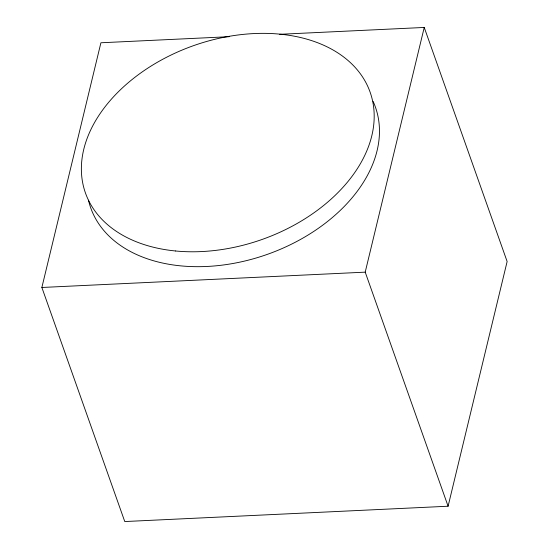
<?xml version="1.0" encoding="UTF-8"?>
<svg xmlns="http://www.w3.org/2000/svg" width="549" height="549" viewBox="0 0 549 549"><rect width="100%" height="100%" fill="white"/><g stroke="black" fill="none" stroke-linecap="round" stroke-linejoin="round"><path stroke-width="0.82" d="M279.681 34.306L424.24 27.45L507.132 261.523L448.094 506.226L124.76 521.55L41.868 287.477L100.906 42.774L229.214 36.694M448.094 506.226L365.209 272.153L424.24 27.45M41.868 287.477L365.209 272.153M373.107 101.4A150.996 102.787 -19.5 0 1 266.066 254.811A150.996 102.787 -19.5 0 1 88.485 200.207M175.57 250.982A150.996 102.787 -19.5 0 0 372.346 99.829A150.996 102.787 -19.5 0 0 135.425 76.901A150.996 102.787 -19.5 0 0 175.57 250.982"/></g></svg>
